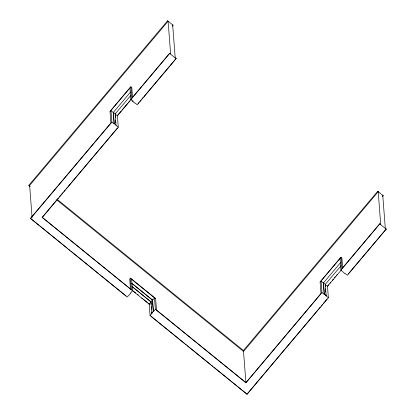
<?xml version="1.0" encoding="UTF-8"?>
<svg xmlns="http://www.w3.org/2000/svg" width="415" height="415" viewBox="0 0 415 415"><rect width="100%" height="100%" fill="white"/><g stroke="black" fill="none" stroke-linecap="round" stroke-linejoin="round"><path stroke-width="0.62" d="M130.486 289.172L129.703 279.015L130.466 278.117L131.628 279.331L132.504 290.733L130.611 292.985L130.839 293.172L127.198 297.031L30.477 218.383L110.898 123.011L110.017 111.495L130.881 86.751L131.794 87.492L132.577 97.65M131.628 279.331L154.489 297.882L155.371 309.289L245.903 382.76L321.002 293.514L320.115 281.993L340.985 257.253L341.898 257.995L342.681 268.147M30.29 186.626L28.78 185.401L167.629 20.75L173.117 25.201L172.282 26.192M32.09 217.491L29.626 185.432L168.096 21.238L167.629 20.75M110.017 111.495L130.881 86.751L131.768 98.272L169.704 53.286L170.612 53.934L168.096 21.238M113.269 112.512L110.987 110.655L111.863 122.062L114.151 123.914L113.269 112.512L130.59 91.974M130.99 95.211L115.1 113.995L117.388 115.847L118.265 127.255L42.2 217.45L132.504 290.733M30.487 218.555L111.863 122.062M173.117 25.201L172.666 24.947L175.182 57.644L176.116 58.65L137.23 104.762L134.948 102.904L134.756 103.133L130.829 99.569L169.704 53.286M117.253 115.697L121.009 111.246M121.839 110.255L127.685 103.33M128.515 102.339L129.77 100.855M117.388 115.847L131.405 99.221M114.151 123.914L113.466 112.341L115.292 113.824L115.977 125.397L118.265 127.255M42.2 217.45L56.378 200.455M57.213 199.465L58.463 197.981M59.298 196.99L63.054 192.539M63.889 191.548L65.139 190.065M65.975 189.074L67.225 187.59M68.06 186.6L117.3 128.209M138.169 103.465L138.999 102.479M139.834 101.488L141.084 100.005M141.92 99.019L143.17 97.535M144.005 96.545L176.105 58.479M341.509 269.724L327.487 286.35L328.369 297.752L246.992 394.25L150.059 315.587L151.952 313.335L150.853 301.804L152.367 300.004L131.954 283.44M150.059 315.587L149.177 304.179L151.076 301.933L132.686 287.009M152.367 300.004L153.244 311.354L153.472 311.535L152.596 300.133L154.489 297.882L155.609 298.525L156.497 310.046L245.888 382.589M151.724 313.154L153.244 311.354M153.472 311.535L155.371 309.289M245.939 382.853L243.434 350.499L377.733 191.248L383.216 195.704L382.386 196.689M377.733 191.248L378.195 191.735L243.522 351.438L56.585 199.734M320.115 281.993L340.985 257.253L341.867 268.77L379.808 223.784L380.711 224.432L378.195 191.735M323.373 283.009L321.086 281.152L321.967 292.559L324.25 294.417L323.373 283.009L340.694 262.472M325.35 286.397L325.204 284.493L341.094 265.709M245.903 382.76L321.967 292.559M383.216 195.704L382.77 195.444L385.286 228.141L386.22 229.153L347.334 275.259L345.047 273.407L344.86 273.63L340.933 270.066L379.808 223.784M327.772 285.702L328.607 284.716M329.858 283.227L330.693 282.242M332.363 280.26L333.193 279.269M334.449 277.785L335.284 276.795M336.534 275.311L337.369 274.32M324.25 294.417L323.57 282.843L325.396 284.327L326.081 295.9L328.369 297.752M246.992 394.25L320.323 307.11M321.153 306.12L322.403 304.636M323.238 303.65L326.989 299.205M348.268 273.967L386.209 228.981M28.78 185.401L29.626 185.432M169.714 53.457L176.116 58.65M379.818 223.955L386.22 229.153M325.204 284.493L327.487 286.35M114.338 123.691L116.169 125.174M324.442 294.188L326.268 295.672M56.917 199.143L243.434 350.499M155.609 298.525L130.466 278.117L131.347 289.639L42.19 217.278M131.721 283.191L152.596 300.133M131.934 286.449L150.853 301.804M132.696 290.536L135.715 292.985M137.225 294.209L138.231 295.029M141.748 297.882L142.755 298.701M143.761 299.516L147.284 302.374M148.29 303.189L149.799 304.413M132.281 290.469L149.177 304.179M151.397 308.879L151.625 309.066L151.444 306.685M30.477 218.383L39.026 225.324M40.032 226.139L67.697 248.59M68.698 249.405L69.704 250.219M70.711 251.039L98.376 273.485M99.382 274.305L100.389 275.119M101.395 275.933L126.041 295.937M151.185 316.344L184.286 343.205M185.292 344.019L186.294 344.834M187.295 345.648L210.369 364.37M211.37 365.184L212.874 366.404M213.881 367.218L236.949 385.94M237.951 386.754L246.977 394.079M340.056 258.659L340.933 270.066M325.547 288.928L325.791 292.098M325.983 294.634L326.081 295.9M151.076 301.933L151.257 304.309M151.859 312.116L151.952 313.335M132.831 100.389L132.93 101.649M129.952 88.162L130.829 99.569M115.147 114.628L115.391 117.798M115.588 120.329L115.785 122.866"/></g></svg>
